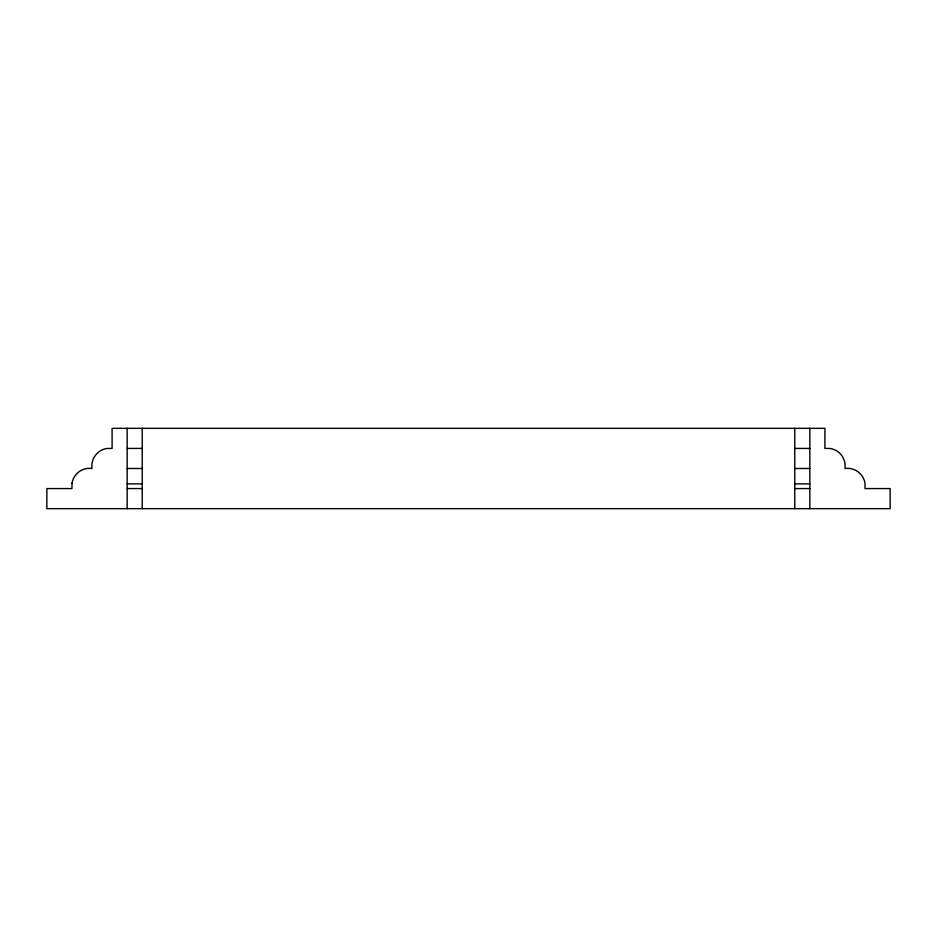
<?xml version="1.0" encoding="UTF-8"?>
<svg xmlns="http://www.w3.org/2000/svg" width="937" height="937" viewBox="0 0 937 937"><rect width="100%" height="100%" fill="white"/><g stroke="black" fill="none" stroke-linecap="round" stroke-linejoin="round"><path stroke-width="1.41" d="M127.163 448.425L142.225 448.425M794.775 448.425L809.837 448.425M127.163 468.5L142.225 468.5M794.775 468.5L809.837 468.5M127.163 483.879L142.225 483.879M794.775 483.879L809.837 483.879M127.163 488.575L142.225 488.575M794.775 488.575L809.837 488.575M809.837 428.338L809.837 508.662M794.775 428.338L794.775 508.662M142.225 428.338L142.225 508.662M127.163 428.338L127.163 508.662M72.02 483.117L71.95 488.575L46.85 488.575L46.85 508.662L890.15 508.662L890.15 488.575L865.05 488.575L864.98 483.117A17.744 17.744 0 0 0 844.975 468.5A17.744 17.744 0 0 0 830.358 448.495L824.9 448.425L824.9 428.338L112.1 428.338L112.1 448.425L106.642 448.495A17.744 17.744 0 0 0 92.025 468.5A17.744 17.744 0 0 0 72.02 483.117"/></g></svg>
